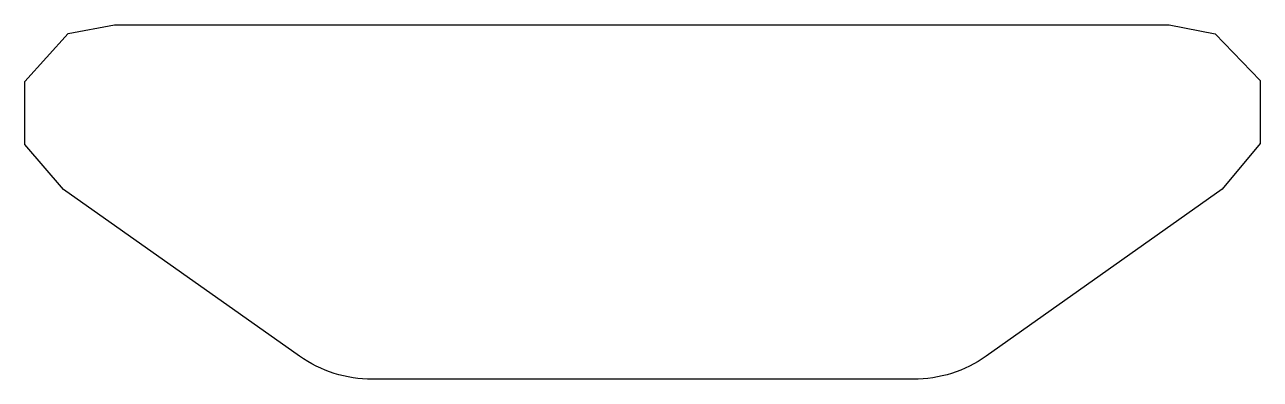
# Model space of a CAD drawing. Extents: x -33.2 to 35.3, y 0 to 19.7.
import ezdxf

# ---------------------------------------------------------------- set-up
doc = ezdxf.new("R2010")
doc.units = 0
doc.layers.get('0').update_dxf_attribs({"linetype": 'continuous'})

msp = doc.modelspace()

# ---------------------------------------------------------------- linework, layer by layer
at = {"color": 7}
msp.add_lwpolyline([(-33.233, 16.529), (-30.818, 19.199), (-28.263, 19.68), (30.237, 19.68), (32.788, 19.178), (35.283, 16.584), (35.283, 13.084), (33.174, 10.546), (20.091, 1.286, -0.155207), (16.047, 0), (-13.953, 0, -0.15489), (-17.99, 1.281), (-31.084, 10.525), (-33.233, 13.029)], format="xyb", close=True, dxfattribs=at)

doc.saveas('drawing.dxf')
